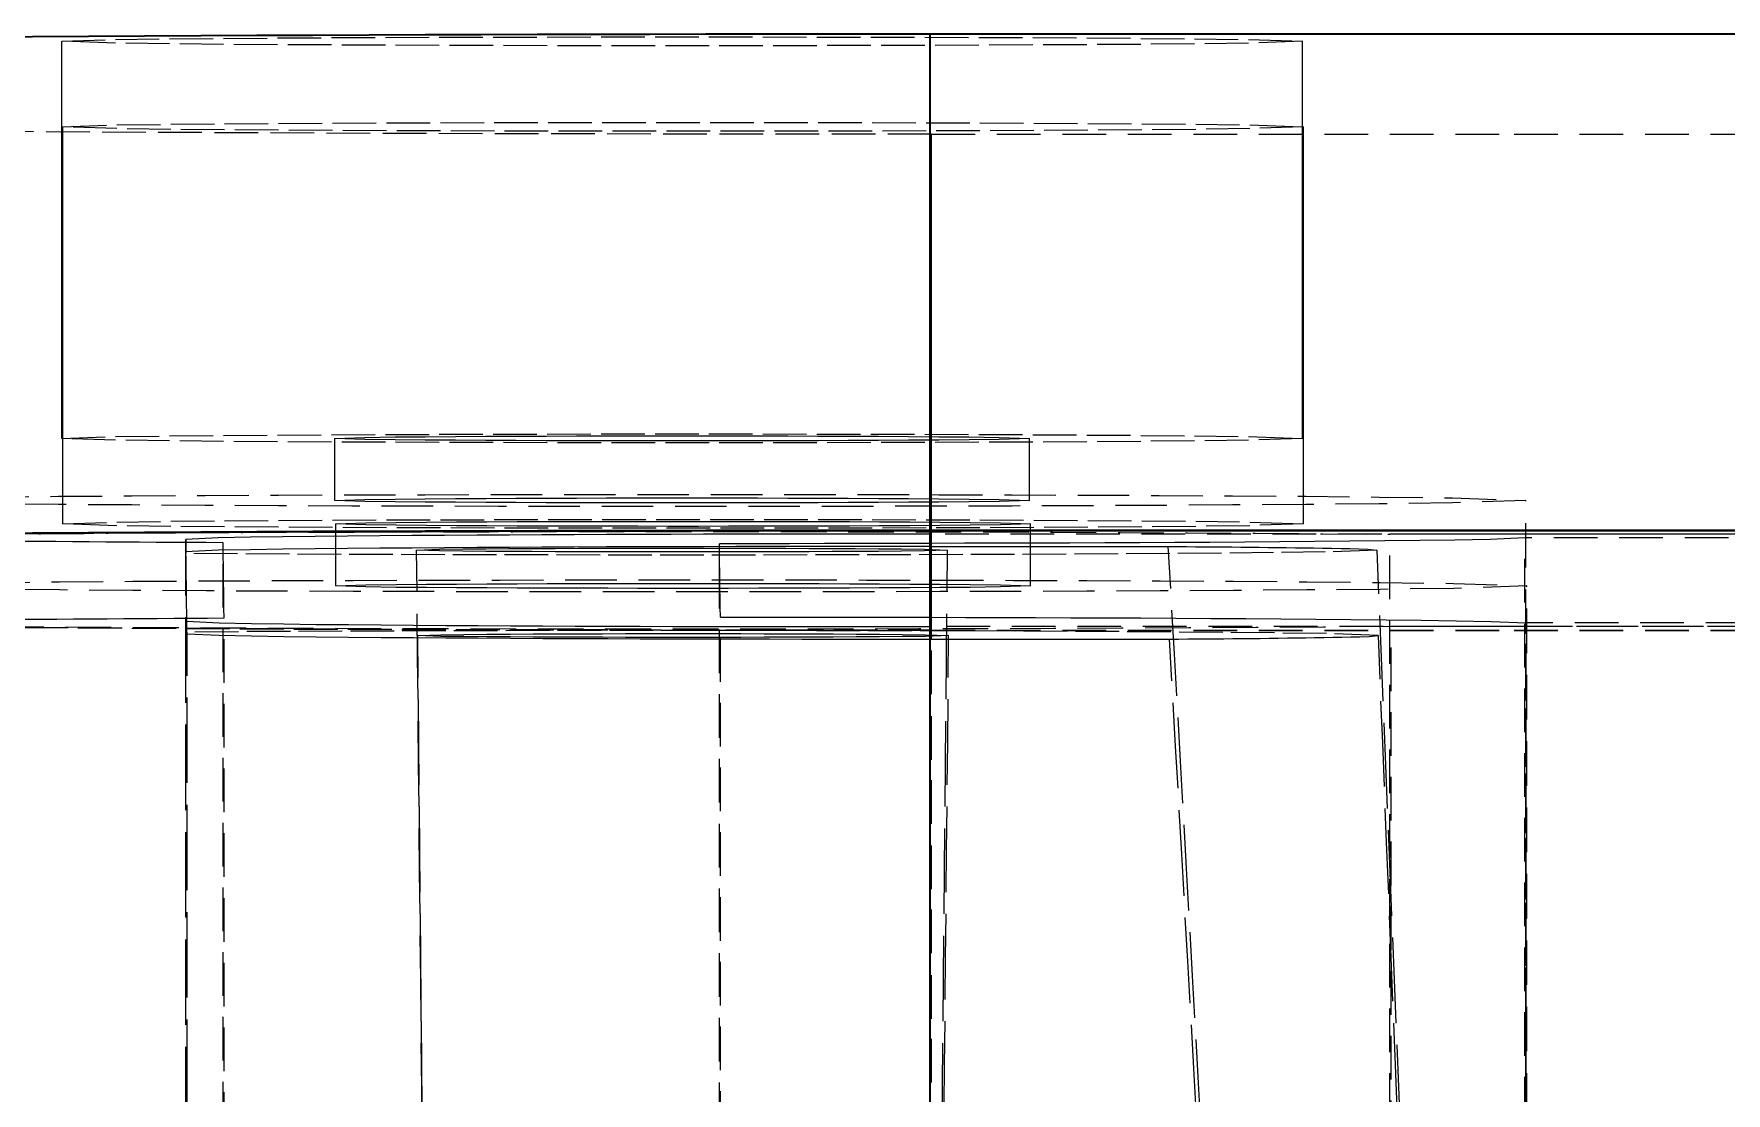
# Model space of a CAD drawing. Header units: millimetres. Extents: x 10 to 410, y 10 to 287.
# Drawn here: x 22.51 to 41.89, y 231.33 to 243.46 of the extents above; entities that cross this region are included whole.
import ezdxf

# ---------------------------------------------------------------- set-up
doc = ezdxf.new("R2010")
doc.units = ezdxf.units.MM
doc.linetypes.add('DASHED', pattern=[0.75, 0.5, -0.25])
doc.layers.add('HIDDEN', color=8, linetype='DASHED', lineweight=18)
doc.layers.add('VISIBLE', color=7, linetype='CONTINUOUS', lineweight=35)

msp = doc.modelspace()

# ---------------------------------------------------------------- linework, layer by layer
at = {"layer": 'HIDDEN'}
for points in [[(22.83, 243.377), (23.447, 243.397), (24.065, 243.405), (24.682, 243.411), (25.3, 243.415), (25.918, 243.419), (26.536, 243.421), (27.154, 243.424), (27.771, 243.425), (28.389, 243.426), (29.007, 243.427), (29.625, 243.428), (30.242, 243.428), (30.86, 243.427), (31.478, 243.426), (32.096, 243.425), (32.714, 243.424), (33.331, 243.421), (33.949, 243.419), (34.567, 243.415), (35.185, 243.411), (35.802, 243.405), (36.42, 243.397), (37.037, 243.377)], [(37.037, 243.377), (36.42, 243.356), (35.803, 243.348), (35.185, 243.342), (34.567, 243.338), (33.949, 243.335), (33.332, 243.332), (32.714, 243.33), (32.096, 243.328), (31.478, 243.327), (30.86, 243.326), (30.243, 243.326), (29.625, 243.326), (29.007, 243.326), (28.389, 243.327), (27.772, 243.328), (27.154, 243.33), (26.536, 243.332), (25.918, 243.335), (25.301, 243.338), (24.683, 243.342), (24.065, 243.348), (23.447, 243.356), (22.83, 243.377)], [(22.83, 238.83), (22.83, 239.028), (22.83, 239.226), (22.83, 239.423), (22.83, 239.621), (22.83, 239.819), (22.83, 240.016), (22.83, 240.214), (22.83, 240.412), (22.83, 240.609), (22.83, 240.807), (22.83, 241.005), (22.83, 241.202), (22.83, 241.4), (22.83, 241.598), (22.83, 241.795), (22.83, 241.993), (22.83, 242.191), (22.83, 242.388), (22.83, 242.586), (22.83, 242.784), (22.83, 242.981), (22.83, 243.179), (22.83, 243.377)], [(37.037, 243.377), (37.037, 243.377), (37.037, 243.377), (37.037, 243.377), (37.037, 243.377), (37.037, 243.377), (37.037, 243.377), (37.037, 243.377), (37.037, 243.377), (37.037, 243.377), (37.037, 243.377), (37.037, 243.377), (37.037, 243.377), (37.037, 243.377), (37.037, 243.377), (37.037, 243.377), (37.037, 243.377), (37.037, 243.377), (37.037, 243.377), (37.037, 243.377), (37.037, 243.377), (37.037, 243.377), (37.037, 243.377), (37.037, 243.377)], [(37.037, 238.83), (37.037, 239.028), (37.037, 239.226), (37.037, 239.423), (37.037, 239.621), (37.037, 239.819), (37.037, 240.016), (37.037, 240.214), (37.037, 240.412), (37.037, 240.609), (37.037, 240.807), (37.037, 241.005), (37.037, 241.202), (37.037, 241.4), (37.037, 241.598), (37.037, 241.795), (37.037, 241.993), (37.037, 242.191), (37.037, 242.388), (37.037, 242.586), (37.037, 242.784), (37.037, 242.981), (37.037, 243.179), (37.037, 243.377)], [(32.789, 242.312), (32.147, 242.312), (31.504, 242.313), (30.862, 242.313), (30.219, 242.314), (29.576, 242.315), (28.934, 242.316), (28.291, 242.317), (27.649, 242.319), (27.006, 242.321), (26.364, 242.323), (25.721, 242.325), (25.079, 242.328), (24.436, 242.331), (23.794, 242.334), (23.151, 242.338), (22.508, 242.342), (21.866, 242.347), (21.223, 242.352), (20.581, 242.359), (19.938, 242.366), (19.296, 242.375), (18.653, 242.388), (18.012, 242.418)], [(22.843, 242.398), (23.46, 242.419), (24.078, 242.427), (24.695, 242.432), (25.313, 242.437), (25.931, 242.44), (26.549, 242.443), (27.167, 242.445), (27.784, 242.447), (28.402, 242.448), (29.02, 242.449), (29.638, 242.449), (30.255, 242.449), (30.873, 242.449), (31.491, 242.448), (32.109, 242.447), (32.727, 242.445), (33.344, 242.443), (33.962, 242.44), (34.58, 242.437), (35.198, 242.432), (35.815, 242.427), (36.433, 242.419), (37.05, 242.398)], [(37.05, 242.398), (36.433, 242.377), (35.816, 242.369), (35.198, 242.364), (34.58, 242.359), (33.962, 242.356), (33.345, 242.353), (32.727, 242.351), (32.109, 242.349), (31.491, 242.348), (30.873, 242.348), (30.256, 242.347), (29.638, 242.347), (29.02, 242.348), (28.402, 242.348), (27.785, 242.349), (27.167, 242.351), (26.549, 242.353), (25.931, 242.356), (25.313, 242.359), (24.696, 242.364), (24.078, 242.369), (23.46, 242.377), (22.843, 242.398)], [(22.843, 237.852), (22.843, 238.05), (22.843, 238.247), (22.843, 238.445), (22.843, 238.643), (22.843, 238.84), (22.843, 239.038), (22.843, 239.236), (22.843, 239.433), (22.843, 239.631), (22.843, 239.828), (22.843, 240.026), (22.843, 240.224), (22.843, 240.421), (22.843, 240.619), (22.843, 240.817), (22.843, 241.014), (22.843, 241.212), (22.843, 241.41), (22.843, 241.607), (22.843, 241.805), (22.843, 242.003), (22.843, 242.2), (22.843, 242.398)], [(32.789, 242.312), (39.46, 242.312), (46.132, 242.312), (52.803, 242.312), (59.474, 242.312), (66.145, 242.312), (72.816, 242.312), (79.487, 242.312), (86.159, 242.312), (92.83, 242.312), (99.501, 242.312), (106.172, 242.312), (112.843, 242.312), (119.514, 242.312), (126.186, 242.312), (132.857, 242.312), (139.528, 242.312), (146.199, 242.312), (152.87, 242.312), (159.541, 242.312), (166.213, 242.312), (172.884, 242.312), (179.555, 242.313), (186.226, 242.313)], [(32.789, 236.63), (32.789, 236.877), (32.789, 237.124), (32.789, 237.371), (32.789, 237.618), (32.789, 237.865), (32.789, 238.112), (32.789, 238.359), (32.789, 238.606), (32.789, 238.853), (32.789, 239.1), (32.789, 239.348), (32.789, 239.595), (32.789, 239.842), (32.789, 240.089), (32.789, 240.336), (32.789, 240.583), (32.789, 240.83), (32.789, 241.077), (32.789, 241.324), (32.789, 241.571), (32.789, 241.818), (32.789, 242.065), (32.789, 242.312)], [(37.05, 242.398), (37.05, 242.398), (37.05, 242.398), (37.05, 242.398), (37.05, 242.398), (37.05, 242.398), (37.05, 242.398), (37.05, 242.398), (37.05, 242.398), (37.05, 242.398), (37.05, 242.398), (37.05, 242.398), (37.05, 242.398), (37.05, 242.398), (37.05, 242.398), (37.05, 242.398), (37.05, 242.398), (37.05, 242.398), (37.05, 242.398), (37.05, 242.398), (37.05, 242.398), (37.05, 242.398), (37.05, 242.398), (37.05, 242.398)], [(37.05, 237.852), (37.05, 238.05), (37.05, 238.247), (37.05, 238.445), (37.05, 238.643), (37.05, 238.84), (37.05, 239.038), (37.05, 239.236), (37.05, 239.433), (37.05, 239.631), (37.05, 239.828), (37.05, 240.026), (37.05, 240.224), (37.05, 240.421), (37.05, 240.619), (37.05, 240.817), (37.05, 241.014), (37.05, 241.212), (37.05, 241.41), (37.05, 241.607), (37.05, 241.805), (37.05, 242.003), (37.05, 242.2), (37.05, 242.398)], [(22.83, 238.83), (23.447, 238.851), (24.065, 238.859), (24.682, 238.865), (25.3, 238.869), (25.918, 238.873), (26.536, 238.875), (27.154, 238.877), (27.771, 238.879), (28.389, 238.88), (29.007, 238.881), (29.625, 238.881), (30.242, 238.881), (30.86, 238.881), (31.478, 238.88), (32.096, 238.879), (32.714, 238.877), (33.331, 238.875), (33.949, 238.873), (34.567, 238.869), (35.185, 238.865), (35.802, 238.859), (36.42, 238.851), (37.037, 238.83)], [(37.037, 238.83), (36.42, 238.81), (35.803, 238.802), (35.185, 238.796), (34.567, 238.792), (33.949, 238.788), (33.332, 238.786), (32.714, 238.784), (32.096, 238.782), (31.478, 238.781), (30.86, 238.78), (30.243, 238.78), (29.625, 238.78), (29.007, 238.78), (28.389, 238.781), (27.772, 238.782), (27.154, 238.784), (26.536, 238.786), (25.918, 238.788), (25.301, 238.792), (24.683, 238.796), (24.065, 238.802), (23.447, 238.81), (22.83, 238.83)], [(25.956, 238.83), (26.301, 238.842), (26.647, 238.847), (26.993, 238.85), (27.339, 238.852), (27.685, 238.854), (28.031, 238.856), (28.377, 238.857), (28.723, 238.858), (29.069, 238.858), (29.415, 238.859), (29.761, 238.859), (30.107, 238.859), (30.453, 238.859), (30.799, 238.858), (31.144, 238.858), (31.49, 238.857), (31.836, 238.856), (32.182, 238.854), (32.528, 238.852), (32.874, 238.85), (33.22, 238.847), (33.566, 238.842), (33.912, 238.83)], [(33.912, 238.83), (33.566, 238.819), (33.22, 238.814), (32.874, 238.811), (32.528, 238.809), (32.182, 238.807), (31.837, 238.805), (31.491, 238.804), (31.145, 238.803), (30.799, 238.803), (30.453, 238.802), (30.107, 238.802), (29.761, 238.802), (29.415, 238.802), (29.069, 238.803), (28.723, 238.803), (28.377, 238.804), (28.031, 238.805), (27.685, 238.807), (27.339, 238.809), (26.993, 238.811), (26.647, 238.814), (26.301, 238.819), (25.956, 238.83)], [(25.956, 238.12), (25.956, 238.151), (25.956, 238.182), (25.956, 238.213), (25.956, 238.244), (25.956, 238.275), (25.956, 238.305), (25.956, 238.336), (25.956, 238.367), (25.956, 238.398), (25.956, 238.429), (25.956, 238.46), (25.956, 238.491), (25.956, 238.522), (25.956, 238.553), (25.956, 238.583), (25.956, 238.614), (25.956, 238.645), (25.956, 238.676), (25.956, 238.707), (25.956, 238.738), (25.956, 238.769), (25.956, 238.8), (25.956, 238.83)], [(33.912, 238.83), (33.912, 238.83), (33.912, 238.83), (33.912, 238.83), (33.912, 238.83), (33.912, 238.83), (33.912, 238.83), (33.912, 238.83), (33.912, 238.83), (33.912, 238.83), (33.912, 238.83), (33.912, 238.83), (33.912, 238.83), (33.912, 238.83), (33.912, 238.83), (33.912, 238.83), (33.912, 238.83), (33.912, 238.83), (33.912, 238.83), (33.912, 238.83), (33.912, 238.83), (33.912, 238.83), (33.912, 238.83), (33.912, 238.83)], [(33.912, 238.12), (33.912, 238.151), (33.912, 238.182), (33.912, 238.213), (33.912, 238.244), (33.912, 238.275), (33.912, 238.305), (33.912, 238.336), (33.912, 238.367), (33.912, 238.398), (33.912, 238.429), (33.912, 238.46), (33.912, 238.491), (33.912, 238.522), (33.912, 238.553), (33.912, 238.583), (33.912, 238.614), (33.912, 238.645), (33.912, 238.676), (33.912, 238.707), (33.912, 238.738), (33.912, 238.769), (33.912, 238.8), (33.912, 238.83)], [(37.037, 238.83), (37.037, 238.83), (37.037, 238.83), (37.037, 238.83), (37.037, 238.83), (37.037, 238.83), (37.037, 238.83), (37.037, 238.83), (37.037, 238.83), (37.037, 238.83), (37.037, 238.83), (37.037, 238.83), (37.037, 238.83), (37.037, 238.83), (37.037, 238.83), (37.037, 238.83), (37.037, 238.83), (37.037, 238.83), (37.037, 238.83), (37.037, 238.83), (37.037, 238.83), (37.037, 238.83), (37.037, 238.83), (37.037, 238.83)], [(20.273, 238.12), (21.112, 238.148), (21.952, 238.159), (22.792, 238.167), (23.632, 238.173), (24.472, 238.177), (25.313, 238.181), (26.153, 238.184), (26.993, 238.186), (27.833, 238.188), (28.673, 238.189), (29.513, 238.189), (30.354, 238.189), (31.194, 238.189), (32.034, 238.188), (32.874, 238.186), (33.714, 238.184), (34.555, 238.181), (35.395, 238.177), (36.235, 238.173), (37.075, 238.167), (37.915, 238.159), (38.755, 238.148), (39.595, 238.12)], [(39.595, 238.12), (38.756, 238.092), (37.916, 238.081), (37.075, 238.073), (36.235, 238.068), (35.395, 238.063), (34.555, 238.059), (33.715, 238.056), (32.874, 238.054), (32.034, 238.052), (31.194, 238.051), (30.354, 238.051), (29.514, 238.051), (28.674, 238.051), (27.833, 238.052), (26.993, 238.054), (26.153, 238.056), (25.313, 238.059), (24.473, 238.063), (23.633, 238.068), (22.792, 238.073), (21.952, 238.081), (21.112, 238.092), (20.273, 238.12)], [(25.956, 238.12), (26.301, 238.132), (26.647, 238.136), (26.993, 238.139), (27.339, 238.142), (27.685, 238.144), (28.031, 238.145), (28.377, 238.146), (28.723, 238.147), (29.069, 238.148), (29.415, 238.148), (29.761, 238.149), (30.107, 238.149), (30.453, 238.148), (30.799, 238.148), (31.144, 238.147), (31.49, 238.146), (31.836, 238.145), (32.182, 238.144), (32.528, 238.142), (32.874, 238.139), (33.22, 238.136), (33.566, 238.132), (33.912, 238.12)], [(33.912, 238.12), (33.566, 238.109), (33.22, 238.104), (32.874, 238.101), (32.528, 238.099), (32.182, 238.097), (31.837, 238.095), (31.491, 238.094), (31.145, 238.093), (30.799, 238.092), (30.453, 238.092), (30.107, 238.092), (29.761, 238.092), (29.415, 238.092), (29.069, 238.092), (28.723, 238.093), (28.377, 238.094), (28.031, 238.095), (27.685, 238.097), (27.339, 238.099), (26.993, 238.101), (26.647, 238.104), (26.301, 238.109), (25.956, 238.12)], [(33.912, 238.12), (33.912, 238.12), (33.912, 238.12), (33.912, 238.12), (33.912, 238.12), (33.912, 238.12), (33.912, 238.12), (33.912, 238.12), (33.912, 238.12), (33.912, 238.12), (33.912, 238.12), (33.912, 238.12), (33.912, 238.12), (33.912, 238.12), (33.912, 238.12), (33.912, 238.12), (33.912, 238.12), (33.912, 238.12), (33.912, 238.12), (33.912, 238.12), (33.912, 238.12), (33.912, 238.12), (33.912, 238.12), (33.912, 238.12)], [(39.595, 238.12), (39.595, 238.12), (39.595, 238.12), (39.595, 238.12), (39.595, 238.12), (39.595, 238.12), (39.595, 238.12), (39.595, 238.12), (39.595, 238.12), (39.595, 238.12), (39.595, 238.12), (39.595, 238.12), (39.595, 238.12), (39.595, 238.12), (39.595, 238.12), (39.595, 238.12), (39.595, 238.12), (39.595, 238.12), (39.595, 238.12), (39.595, 238.12), (39.595, 238.12), (39.595, 238.12), (39.595, 238.12), (39.595, 238.12)], [(39.595, 220.646), (39.595, 221.406), (39.595, 222.165), (39.595, 222.925), (39.595, 223.685), (39.595, 224.445), (39.595, 225.204), (39.595, 225.964), (39.595, 226.724), (39.595, 227.484), (39.595, 228.243), (39.595, 229.003), (39.595, 229.763), (39.595, 230.523), (39.595, 231.282), (39.595, 232.042), (39.595, 232.802), (39.595, 233.562), (39.595, 234.321), (39.595, 235.081), (39.595, 235.841), (39.595, 236.601), (39.595, 237.36), (39.595, 238.12)], [(22.843, 237.852), (23.46, 237.873), (24.078, 237.881), (24.695, 237.886), (25.313, 237.891), (25.931, 237.894), (26.549, 237.897), (27.167, 237.899), (27.784, 237.9), (28.402, 237.902), (29.02, 237.902), (29.638, 237.903), (30.255, 237.903), (30.873, 237.902), (31.491, 237.902), (32.109, 237.9), (32.727, 237.899), (33.344, 237.897), (33.962, 237.894), (34.58, 237.891), (35.198, 237.886), (35.815, 237.881), (36.433, 237.873), (37.05, 237.852)], [(37.05, 237.852), (36.433, 237.831), (35.816, 237.823), (35.198, 237.818), (34.58, 237.813), (33.962, 237.81), (33.345, 237.807), (32.727, 237.805), (32.109, 237.803), (31.491, 237.802), (30.873, 237.801), (30.256, 237.801), (29.638, 237.801), (29.02, 237.801), (28.402, 237.802), (27.785, 237.803), (27.167, 237.805), (26.549, 237.807), (25.931, 237.81), (25.313, 237.813), (24.696, 237.818), (24.078, 237.823), (23.46, 237.831), (22.843, 237.852)], [(25.969, 237.852), (26.314, 237.864), (26.66, 237.868), (27.006, 237.871), (27.352, 237.874), (27.698, 237.875), (28.044, 237.877), (28.39, 237.878), (28.736, 237.879), (29.082, 237.88), (29.428, 237.88), (29.774, 237.88), (30.12, 237.88), (30.466, 237.88), (30.812, 237.88), (31.157, 237.879), (31.503, 237.878), (31.849, 237.877), (32.195, 237.875), (32.541, 237.874), (32.887, 237.871), (33.233, 237.868), (33.579, 237.864), (33.925, 237.852)], [(33.925, 237.852), (33.579, 237.84), (33.233, 237.836), (32.887, 237.833), (32.541, 237.83), (32.195, 237.828), (31.85, 237.827), (31.504, 237.826), (31.158, 237.825), (30.812, 237.824), (30.466, 237.824), (30.12, 237.823), (29.774, 237.823), (29.428, 237.824), (29.082, 237.824), (28.736, 237.825), (28.39, 237.826), (28.044, 237.827), (27.698, 237.828), (27.352, 237.83), (27.006, 237.833), (26.66, 237.836), (26.314, 237.84), (25.969, 237.852)], [(25.969, 237.142), (25.969, 237.172), (25.969, 237.203), (25.969, 237.234), (25.969, 237.265), (25.969, 237.296), (25.969, 237.327), (25.969, 237.358), (25.969, 237.389), (25.969, 237.42), (25.969, 237.45), (25.969, 237.481), (25.969, 237.512), (25.969, 237.543), (25.969, 237.574), (25.969, 237.605), (25.969, 237.636), (25.969, 237.667), (25.969, 237.697), (25.969, 237.728), (25.969, 237.759), (25.969, 237.79), (25.969, 237.821), (25.969, 237.852)], [(33.925, 237.852), (33.925, 237.852), (33.925, 237.852), (33.925, 237.852), (33.925, 237.852), (33.925, 237.852), (33.925, 237.852), (33.925, 237.852), (33.925, 237.852), (33.925, 237.852), (33.925, 237.852), (33.925, 237.852), (33.925, 237.852), (33.925, 237.852), (33.925, 237.852), (33.925, 237.852), (33.925, 237.852), (33.925, 237.852), (33.925, 237.852), (33.925, 237.852), (33.925, 237.852), (33.925, 237.852), (33.925, 237.852), (33.925, 237.852)], [(33.925, 237.142), (33.925, 237.172), (33.925, 237.203), (33.925, 237.234), (33.925, 237.265), (33.925, 237.296), (33.925, 237.327), (33.925, 237.358), (33.925, 237.389), (33.925, 237.42), (33.925, 237.45), (33.925, 237.481), (33.925, 237.512), (33.925, 237.543), (33.925, 237.574), (33.925, 237.605), (33.925, 237.636), (33.925, 237.667), (33.925, 237.697), (33.925, 237.728), (33.925, 237.759), (33.925, 237.79), (33.925, 237.821), (33.925, 237.852)], [(37.05, 237.852), (37.05, 237.852), (37.05, 237.852), (37.05, 237.852), (37.05, 237.852), (37.05, 237.852), (37.05, 237.852), (37.05, 237.852), (37.05, 237.852), (37.05, 237.852), (37.05, 237.852), (37.05, 237.852), (37.05, 237.852), (37.05, 237.852), (37.05, 237.852), (37.05, 237.852), (37.05, 237.852), (37.05, 237.852), (37.05, 237.852), (37.05, 237.852), (37.05, 237.852), (37.05, 237.852), (37.05, 237.852), (37.05, 237.852)], [(20.273, 237.694), (21.044, 237.721), (21.817, 237.732), (22.589, 237.739), (23.361, 237.745), (24.134, 237.749), (24.906, 237.753), (25.679, 237.756), (26.451, 237.759), (27.224, 237.76), (27.996, 237.762), (28.769, 237.763), (29.541, 237.763), (30.314, 237.763), (31.086, 237.763), (31.859, 237.762), (32.631, 237.761), (33.404, 237.759), (34.176, 237.756), (34.949, 237.753), (35.721, 237.749), (36.494, 237.745), (37.266, 237.739), (38.039, 237.732)], [(24.678, 237.636), (24.486, 237.637), (24.295, 237.638), (24.103, 237.639), (23.912, 237.64), (23.72, 237.641), (23.528, 237.642), (23.337, 237.643), (23.145, 237.645), (22.954, 237.646), (22.762, 237.648), (22.571, 237.649), (22.379, 237.651), (22.187, 237.653), (21.996, 237.654), (21.804, 237.656), (21.613, 237.659), (21.421, 237.661), (21.23, 237.664), (21.038, 237.667), (20.846, 237.67), (20.655, 237.675), (20.463, 237.68), (20.273, 237.694)], [(32.775, 237.735), (32.404, 237.735), (32.033, 237.734), (31.663, 237.734), (31.292, 237.734), (30.921, 237.733), (30.551, 237.733), (30.18, 237.732), (29.81, 237.731), (29.439, 237.73), (29.068, 237.729), (28.698, 237.727), (28.327, 237.726), (27.956, 237.724), (27.586, 237.722), (27.215, 237.72), (26.844, 237.717), (26.474, 237.715), (26.103, 237.712), (25.733, 237.708), (25.362, 237.704), (24.991, 237.698), (24.621, 237.691), (24.251, 237.674)], [(24.264, 236.736), (24.263, 236.777), (24.262, 236.817), (24.262, 236.858), (24.261, 236.899), (24.261, 236.94), (24.26, 236.98), (24.26, 237.021), (24.259, 237.062), (24.259, 237.103), (24.258, 237.143), (24.258, 237.184), (24.257, 237.225), (24.257, 237.266), (24.256, 237.307), (24.255, 237.347), (24.255, 237.388), (24.254, 237.429), (24.254, 237.47), (24.253, 237.51), (24.253, 237.551), (24.252, 237.592), (24.252, 237.633), (24.251, 237.674)], [(24.251, 237.674), (24.251, 237.674), (24.251, 237.674), (24.251, 237.674), (24.251, 237.674), (24.251, 237.674), (24.251, 237.674), (24.251, 237.674), (24.251, 237.674), (24.251, 237.674), (24.251, 237.674), (24.251, 237.674), (24.251, 237.674), (24.251, 237.674), (24.251, 237.674), (24.251, 237.674), (24.251, 237.674), (24.251, 237.674), (24.251, 237.674), (24.251, 237.674), (24.251, 237.674), (24.251, 237.674), (24.251, 237.674), (24.251, 237.674)], [(24.251, 237.674), (24.251, 237.667), (24.251, 237.661), (24.251, 237.655), (24.251, 237.649), (24.251, 237.643), (24.251, 237.636), (24.251, 237.63), (24.251, 237.624), (24.251, 237.618), (24.251, 237.612), (24.251, 237.606), (24.251, 237.599), (24.251, 237.593), (24.251, 237.587), (24.251, 237.581), (24.251, 237.575), (24.251, 237.569), (24.251, 237.562), (24.251, 237.556), (24.251, 237.55), (24.251, 237.544), (24.251, 237.538), (24.251, 237.531)], [(24.251, 237.531), (24.251, 237.538), (24.251, 237.544), (24.251, 237.55), (24.251, 237.556), (24.251, 237.562), (24.251, 237.569), (24.251, 237.575), (24.251, 237.581), (24.251, 237.587), (24.251, 237.593), (24.251, 237.599), (24.251, 237.606), (24.251, 237.612), (24.251, 237.618), (24.251, 237.624), (24.251, 237.63), (24.251, 237.636), (24.251, 237.643), (24.251, 237.649), (24.251, 237.655), (24.251, 237.661), (24.251, 237.667), (24.251, 237.674)], [(32.775, 237.593), (32.404, 237.593), (32.033, 237.592), (31.663, 237.592), (31.292, 237.592), (30.921, 237.591), (30.551, 237.591), (30.18, 237.59), (29.81, 237.589), (29.439, 237.588), (29.068, 237.587), (28.698, 237.585), (28.327, 237.584), (27.956, 237.582), (27.586, 237.58), (27.215, 237.578), (26.844, 237.575), (26.474, 237.573), (26.103, 237.57), (25.733, 237.566), (25.362, 237.562), (24.991, 237.556), (24.621, 237.549), (24.251, 237.531)], [(24.689, 236.774), (24.689, 236.811), (24.688, 236.848), (24.688, 236.886), (24.687, 236.923), (24.687, 236.961), (24.686, 236.998), (24.686, 237.036), (24.685, 237.073), (24.685, 237.111), (24.684, 237.148), (24.684, 237.186), (24.683, 237.223), (24.683, 237.261), (24.682, 237.298), (24.682, 237.336), (24.681, 237.373), (24.681, 237.411), (24.68, 237.448), (24.68, 237.486), (24.679, 237.523), (24.679, 237.561), (24.678, 237.598), (24.678, 237.636)], [(24.678, 220.588), (24.678, 221.329), (24.678, 222.07), (24.678, 222.811), (24.678, 223.553), (24.678, 224.294), (24.678, 225.035), (24.678, 225.776), (24.678, 226.517), (24.678, 227.259), (24.678, 228), (24.678, 228.741), (24.678, 229.482), (24.678, 230.224), (24.678, 230.965), (24.678, 231.706), (24.678, 232.447), (24.678, 233.188), (24.678, 233.93), (24.678, 234.671), (24.678, 235.412), (24.678, 236.153), (24.678, 236.895), (24.678, 237.636)], [(26.894, 237.552), (27.158, 237.561), (27.422, 237.564), (27.687, 237.567), (27.951, 237.568), (28.215, 237.57), (28.48, 237.571), (28.744, 237.572), (29.008, 237.573), (29.273, 237.573), (29.537, 237.574), (29.801, 237.574), (30.066, 237.574), (30.33, 237.574), (30.595, 237.573), (30.859, 237.573), (31.123, 237.572), (31.388, 237.571), (31.652, 237.57), (31.916, 237.568), (32.181, 237.567), (32.445, 237.564), (32.709, 237.561), (32.973, 237.552)], [(39.585, 237.691), (39.185, 237.674), (38.784, 237.666), (38.382, 237.66), (37.981, 237.656), (37.58, 237.652), (37.179, 237.648), (36.778, 237.645), (36.377, 237.642), (35.976, 237.64), (35.575, 237.638), (35.174, 237.636), (34.773, 237.634), (34.372, 237.632), (33.971, 237.631), (33.57, 237.63), (33.168, 237.629), (32.767, 237.628), (32.366, 237.627), (31.965, 237.626), (31.564, 237.626), (31.163, 237.625), (30.762, 237.625), (30.361, 237.625)], [(30.361, 220.577), (30.361, 221.318), (30.361, 222.059), (30.361, 222.8), (30.361, 223.541), (30.361, 224.283), (30.361, 225.024), (30.361, 225.765), (30.361, 226.506), (30.361, 227.248), (30.361, 227.989), (30.361, 228.73), (30.361, 229.471), (30.361, 230.212), (30.361, 230.954), (30.361, 231.695), (30.361, 232.436), (30.361, 233.177), (30.361, 233.919), (30.361, 234.66), (30.361, 235.401), (30.361, 236.142), (30.361, 236.883), (30.361, 237.625)], [(30.372, 236.785), (30.372, 236.821), (30.371, 236.858), (30.371, 236.894), (30.37, 236.931), (30.37, 236.967), (30.369, 237.004), (30.369, 237.04), (30.368, 237.077), (30.368, 237.113), (30.367, 237.15), (30.367, 237.186), (30.366, 237.223), (30.366, 237.259), (30.365, 237.296), (30.365, 237.332), (30.364, 237.369), (30.364, 237.406), (30.363, 237.442), (30.363, 237.479), (30.362, 237.515), (30.362, 237.552), (30.361, 237.588), (30.361, 237.625)], [(186.211, 237.735), (179.54, 237.735), (172.869, 237.735), (166.198, 237.735), (159.527, 237.735), (152.856, 237.735), (146.184, 237.735), (139.513, 237.735), (132.842, 237.735), (126.171, 237.735), (119.5, 237.735), (112.829, 237.735), (106.157, 237.735), (99.486, 237.735), (92.815, 237.735), (86.144, 237.735), (79.473, 237.735), (72.802, 237.735), (66.13, 237.735), (59.459, 237.735), (52.788, 237.735), (46.117, 237.735), (39.446, 237.735), (32.775, 237.735)], [(32.775, 237.593), (32.775, 237.599), (32.775, 237.605), (32.775, 237.611), (32.775, 237.617), (32.775, 237.624), (32.775, 237.63), (32.775, 237.636), (32.775, 237.642), (32.775, 237.648), (32.775, 237.654), (32.775, 237.661), (32.775, 237.667), (32.775, 237.673), (32.775, 237.679), (32.775, 237.685), (32.775, 237.691), (32.775, 237.698), (32.775, 237.704), (32.775, 237.71), (32.775, 237.716), (32.775, 237.722), (32.775, 237.729), (32.775, 237.735)], [(32.775, 237.593), (32.893, 237.593), (33.012, 237.593), (33.13, 237.593), (33.249, 237.593), (33.367, 237.593), (33.486, 237.593), (33.604, 237.593), (33.723, 237.593), (33.842, 237.593), (33.96, 237.593), (34.079, 237.593), (34.197, 237.593), (34.316, 237.593), (34.434, 237.593), (34.553, 237.593), (34.671, 237.593), (34.79, 237.593), (34.908, 237.593), (35.027, 237.593), (35.146, 237.593), (35.264, 237.593), (35.383, 237.593), (35.501, 237.593)], [(35.501, 237.593), (35.605, 237.592), (35.709, 237.591), (35.813, 237.59), (35.917, 237.59), (36.021, 237.589), (36.125, 237.588), (36.228, 237.587), (36.332, 237.586), (36.436, 237.585), (36.54, 237.584), (36.644, 237.583), (36.748, 237.581), (36.852, 237.58), (36.956, 237.579), (37.06, 237.577), (37.163, 237.576), (37.267, 237.574), (37.371, 237.572), (37.475, 237.57), (37.579, 237.568), (37.683, 237.565), (37.787, 237.561), (37.89, 237.552)], [(37.024, 209.321), (36.961, 210.551), (36.897, 211.78), (36.834, 213.009), (36.77, 214.239), (36.706, 215.468), (36.641, 216.697), (36.577, 217.926), (36.512, 219.156), (36.447, 220.385), (36.381, 221.614), (36.316, 222.843), (36.25, 224.073), (36.183, 225.302), (36.117, 226.531), (36.05, 227.76), (35.983, 228.989), (35.915, 230.218), (35.847, 231.448), (35.779, 232.677), (35.71, 233.906), (35.641, 235.135), (35.571, 236.364), (35.501, 237.593)], [(180.947, 237.732), (174.734, 237.732), (168.52, 237.732), (162.307, 237.732), (156.094, 237.732), (149.88, 237.732), (143.667, 237.732), (137.453, 237.732), (131.24, 237.732), (125.027, 237.732), (118.813, 237.732), (112.6, 237.732), (106.386, 237.732), (100.173, 237.732), (93.959, 237.732), (87.746, 237.732), (81.533, 237.732), (75.319, 237.732), (69.106, 237.732), (62.892, 237.732), (56.679, 237.732), (50.466, 237.732), (44.252, 237.732), (38.039, 237.732)], [(38.039, 220.684), (38.039, 221.425), (38.039, 222.166), (38.039, 222.907), (38.039, 223.648), (38.039, 224.39), (38.039, 225.131), (38.039, 225.872), (38.039, 226.613), (38.039, 227.355), (38.039, 228.096), (38.039, 228.837), (38.039, 229.578), (38.039, 230.319), (38.039, 231.061), (38.039, 231.802), (38.039, 232.543), (38.039, 233.284), (38.039, 234.026), (38.039, 234.767), (38.039, 235.508), (38.039, 236.249), (38.039, 236.99), (38.039, 237.732)], [(39.585, 220.643), (39.585, 221.384), (39.585, 222.125), (39.585, 222.866), (39.585, 223.608), (39.585, 224.349), (39.585, 225.09), (39.585, 225.831), (39.585, 226.573), (39.585, 227.314), (39.585, 228.055), (39.585, 228.796), (39.585, 229.537), (39.585, 230.279), (39.585, 231.02), (39.585, 231.761), (39.585, 232.502), (39.585, 233.244), (39.585, 233.985), (39.585, 234.726), (39.585, 235.467), (39.585, 236.208), (39.585, 236.95), (39.585, 237.691)], [(179.402, 237.691), (173.323, 237.691), (167.244, 237.691), (161.165, 237.691), (155.086, 237.691), (149.007, 237.691), (142.928, 237.691), (136.849, 237.691), (130.77, 237.691), (124.691, 237.691), (118.612, 237.691), (112.533, 237.691), (106.454, 237.691), (100.375, 237.691), (94.296, 237.691), (88.217, 237.691), (82.138, 237.691), (76.059, 237.691), (69.98, 237.691), (63.901, 237.691), (57.822, 237.691), (51.743, 237.691), (45.664, 237.691), (39.585, 237.691)], [(37.89, 237.552), (37.298, 237.53), (36.705, 237.522), (36.112, 237.516), (35.519, 237.511), (34.926, 237.507), (34.333, 237.504), (33.74, 237.502), (33.147, 237.5), (32.554, 237.498), (31.961, 237.497), (31.368, 237.496), (30.775, 237.495), (30.182, 237.495), (29.589, 237.495), (28.996, 237.495), (28.402, 237.496), (27.809, 237.497), (27.216, 237.498), (26.623, 237.5), (26.03, 237.502), (25.437, 237.505), (24.844, 237.508), (24.251, 237.512)], [(24.251, 237.531), (24.251, 237.531), (24.251, 237.53), (24.251, 237.529), (24.251, 237.528), (24.251, 237.527), (24.251, 237.526), (24.251, 237.526), (24.251, 237.525), (24.251, 237.524), (24.251, 237.523), (24.251, 237.522), (24.251, 237.521), (24.251, 237.52), (24.251, 237.52), (24.251, 237.519), (24.251, 237.518), (24.251, 237.517), (24.251, 237.516), (24.251, 237.515), (24.251, 237.514), (24.251, 237.514), (24.251, 237.513), (24.251, 237.512)], [(24.251, 237.531), (24.251, 237.531), (24.251, 237.531), (24.251, 237.531), (24.251, 237.531), (24.251, 237.531), (24.251, 237.531), (24.251, 237.531), (24.251, 237.531), (24.251, 237.531), (24.251, 237.531), (24.251, 237.531), (24.251, 237.531), (24.251, 237.531), (24.251, 237.531), (24.251, 237.531), (24.251, 237.531), (24.251, 237.531), (24.251, 237.531), (24.251, 237.531), (24.251, 237.531), (24.251, 237.531), (24.251, 237.531), (24.251, 237.531)], [(24.251, 209.23), (24.251, 210.459), (24.251, 211.689), (24.251, 212.919), (24.251, 214.148), (24.251, 215.378), (24.251, 216.608), (24.251, 217.837), (24.251, 219.067), (24.251, 220.297), (24.251, 221.526), (24.251, 222.756), (24.251, 223.986), (24.251, 225.215), (24.251, 226.445), (24.251, 227.675), (24.251, 228.904), (24.251, 230.134), (24.251, 231.364), (24.251, 232.593), (24.251, 233.823), (24.251, 235.053), (24.251, 236.282), (24.251, 237.512)], [(32.973, 237.552), (32.709, 237.543), (32.445, 237.54), (32.181, 237.537), (31.916, 237.535), (31.652, 237.534), (31.388, 237.533), (31.123, 237.532), (30.859, 237.531), (30.595, 237.531), (30.33, 237.53), (30.066, 237.53), (29.802, 237.53), (29.537, 237.53), (29.273, 237.531), (29.009, 237.531), (28.744, 237.532), (28.48, 237.533), (28.215, 237.534), (27.951, 237.535), (27.687, 237.537), (27.422, 237.54), (27.158, 237.543), (26.894, 237.552)], [(27.163, 209.28), (27.152, 210.51), (27.14, 211.739), (27.128, 212.968), (27.116, 214.197), (27.105, 215.426), (27.093, 216.656), (27.081, 217.885), (27.07, 219.114), (27.058, 220.343), (27.046, 221.572), (27.035, 222.802), (27.023, 224.031), (27.011, 225.26), (26.999, 226.489), (26.988, 227.718), (26.976, 228.948), (26.964, 230.177), (26.953, 231.406), (26.941, 232.635), (26.929, 233.864), (26.917, 235.093), (26.906, 236.323), (26.894, 237.552)], [(32.704, 209.28), (32.716, 210.51), (32.727, 211.739), (32.739, 212.968), (32.751, 214.197), (32.763, 215.426), (32.774, 216.656), (32.786, 217.885), (32.798, 219.114), (32.809, 220.343), (32.821, 221.572), (32.833, 222.802), (32.845, 224.031), (32.856, 225.26), (32.868, 226.489), (32.88, 227.718), (32.891, 228.948), (32.903, 230.177), (32.915, 231.406), (32.927, 232.635), (32.938, 233.864), (32.95, 235.093), (32.962, 236.323), (32.973, 237.552)], [(32.973, 237.552), (32.973, 237.552), (32.973, 237.552), (32.973, 237.552), (32.973, 237.552), (32.973, 237.552), (32.973, 237.552), (32.973, 237.552), (32.973, 237.552), (32.973, 237.552), (32.973, 237.552), (32.973, 237.552), (32.973, 237.552), (32.973, 237.552), (32.973, 237.552), (32.973, 237.552), (32.973, 237.552), (32.973, 237.552), (32.973, 237.552), (32.973, 237.552), (32.973, 237.552), (32.973, 237.552), (32.973, 237.552), (32.973, 237.552)], [(37.89, 237.552), (37.939, 236.323), (37.988, 235.094), (38.037, 233.864), (38.086, 232.635), (38.136, 231.406), (38.185, 230.177), (38.234, 228.948), (38.283, 227.718), (38.332, 226.489), (38.381, 225.26), (38.431, 224.031), (38.48, 222.802), (38.529, 221.572), (38.578, 220.343), (38.627, 219.114), (38.676, 217.885), (38.726, 216.656), (38.775, 215.426), (38.824, 214.197), (38.873, 212.968), (38.922, 211.739), (38.971, 210.51), (39.021, 209.28)], [(20.286, 237.142), (21.125, 237.17), (21.965, 237.181), (22.805, 237.188), (23.645, 237.194), (24.485, 237.199), (25.326, 237.202), (26.166, 237.205), (27.006, 237.208), (27.846, 237.209), (28.686, 237.21), (29.526, 237.211), (30.367, 237.211), (31.207, 237.21), (32.047, 237.209), (32.887, 237.208), (33.727, 237.205), (34.568, 237.202), (35.408, 237.199), (36.248, 237.194), (37.088, 237.188), (37.928, 237.181), (38.768, 237.17), (39.608, 237.142)], [(39.608, 237.142), (38.769, 237.113), (37.929, 237.102), (37.088, 237.095), (36.248, 237.089), (35.408, 237.084), (34.568, 237.081), (33.728, 237.078), (32.887, 237.076), (32.047, 237.074), (31.207, 237.073), (30.367, 237.072), (29.527, 237.072), (28.687, 237.073), (27.846, 237.074), (27.006, 237.076), (26.166, 237.078), (25.326, 237.081), (24.486, 237.084), (23.646, 237.089), (22.805, 237.095), (21.965, 237.102), (21.125, 237.113), (20.286, 237.142)], [(25.969, 237.142), (26.314, 237.153), (26.66, 237.158), (27.006, 237.161), (27.352, 237.163), (27.698, 237.165), (28.044, 237.167), (28.39, 237.168), (28.736, 237.169), (29.082, 237.169), (29.428, 237.17), (29.774, 237.17), (30.12, 237.17), (30.466, 237.17), (30.812, 237.169), (31.157, 237.169), (31.503, 237.168), (31.849, 237.167), (32.195, 237.165), (32.541, 237.163), (32.887, 237.161), (33.233, 237.158), (33.579, 237.153), (33.925, 237.142)], [(33.925, 237.142), (33.579, 237.13), (33.233, 237.125), (32.887, 237.122), (32.541, 237.12), (32.195, 237.118), (31.85, 237.116), (31.504, 237.115), (31.158, 237.114), (30.812, 237.114), (30.466, 237.113), (30.12, 237.113), (29.774, 237.113), (29.428, 237.113), (29.082, 237.114), (28.736, 237.114), (28.39, 237.115), (28.044, 237.116), (27.698, 237.118), (27.352, 237.12), (27.006, 237.122), (26.66, 237.125), (26.314, 237.13), (25.969, 237.142)], [(33.925, 237.142), (33.925, 237.142), (33.925, 237.142), (33.925, 237.142), (33.925, 237.142), (33.925, 237.142), (33.925, 237.142), (33.925, 237.142), (33.925, 237.142), (33.925, 237.142), (33.925, 237.142), (33.925, 237.142), (33.925, 237.142), (33.925, 237.142), (33.925, 237.142), (33.925, 237.142), (33.925, 237.142), (33.925, 237.142), (33.925, 237.142), (33.925, 237.142), (33.925, 237.142), (33.925, 237.142), (33.925, 237.142), (33.925, 237.142)], [(39.608, 237.142), (39.608, 237.142), (39.608, 237.142), (39.608, 237.142), (39.608, 237.142), (39.608, 237.142), (39.608, 237.142), (39.608, 237.142), (39.608, 237.142), (39.608, 237.142), (39.608, 237.142), (39.608, 237.142), (39.608, 237.142), (39.608, 237.142), (39.608, 237.142), (39.608, 237.142), (39.608, 237.142), (39.608, 237.142), (39.608, 237.142), (39.608, 237.142), (39.608, 237.142), (39.608, 237.142), (39.608, 237.142), (39.608, 237.142)], [(39.608, 219.667), (39.608, 220.427), (39.608, 221.187), (39.608, 221.947), (39.608, 222.706), (39.608, 223.466), (39.608, 224.226), (39.608, 224.986), (39.608, 225.745), (39.608, 226.505), (39.608, 227.265), (39.608, 228.025), (39.608, 228.784), (39.608, 229.544), (39.608, 230.304), (39.608, 231.064), (39.608, 231.823), (39.608, 232.583), (39.608, 233.343), (39.608, 234.103), (39.608, 234.862), (39.608, 235.622), (39.608, 236.382), (39.608, 237.142)], [(32.789, 236.63), (32.171, 236.63), (31.553, 236.63), (30.934, 236.631), (30.316, 236.631), (29.698, 236.632), (29.079, 236.633), (28.461, 236.634), (27.843, 236.636), (27.224, 236.638), (26.606, 236.639), (25.988, 236.642), (25.369, 236.644), (24.751, 236.647), (24.133, 236.65), (23.514, 236.653), (22.896, 236.657), (22.278, 236.661), (21.66, 236.666), (21.041, 236.671), (20.423, 236.678), (19.805, 236.685), (19.186, 236.694), (18.568, 236.707)], [(32.789, 236.634), (32.171, 236.634), (31.554, 236.634), (30.936, 236.635), (30.318, 236.635), (29.7, 236.636), (29.082, 236.637), (28.464, 236.639), (27.846, 236.64), (27.229, 236.642), (26.611, 236.644), (25.993, 236.646), (25.375, 236.649), (24.757, 236.652), (24.139, 236.655), (23.522, 236.658), (22.904, 236.663), (22.286, 236.667), (21.668, 236.672), (21.05, 236.678), (20.433, 236.685), (19.815, 236.694), (19.197, 236.706), (18.581, 236.736)], [(20.286, 236.715), (20.476, 236.729), (20.668, 236.735), (20.859, 236.739), (21.051, 236.742), (21.242, 236.745), (21.434, 236.748), (21.625, 236.751), (21.817, 236.753), (22.008, 236.755), (22.2, 236.757), (22.391, 236.759), (22.583, 236.76), (22.774, 236.762), (22.966, 236.763), (23.157, 236.765), (23.349, 236.766), (23.54, 236.767), (23.732, 236.768), (23.923, 236.77), (24.115, 236.771), (24.306, 236.772), (24.498, 236.773), (24.689, 236.774)], [(38.053, 236.678), (37.28, 236.67), (36.508, 236.664), (35.735, 236.66), (34.963, 236.656), (34.19, 236.653), (33.418, 236.651), (32.645, 236.649), (31.873, 236.647), (31.1, 236.647), (30.328, 236.646), (29.555, 236.646), (28.783, 236.647), (28.01, 236.647), (27.237, 236.649), (26.465, 236.651), (25.692, 236.653), (24.92, 236.656), (24.147, 236.66), (23.375, 236.665), (22.602, 236.67), (21.83, 236.678), (21.057, 236.688), (20.286, 236.715)], [(37.903, 236.573), (37.311, 236.595), (36.718, 236.603), (36.125, 236.609), (35.532, 236.614), (34.938, 236.618), (34.345, 236.621), (33.752, 236.623), (33.159, 236.626), (32.566, 236.627), (31.973, 236.628), (31.38, 236.629), (30.787, 236.63), (30.194, 236.63), (29.601, 236.63), (29.008, 236.63), (28.415, 236.629), (27.822, 236.628), (27.229, 236.627), (26.636, 236.625), (26.042, 236.623), (25.449, 236.62), (24.856, 236.617), (24.263, 236.613)], [(24.263, 236.613), (24.263, 235.385), (24.263, 234.156), (24.263, 232.927), (24.263, 231.698), (24.263, 230.47), (24.263, 229.241), (24.263, 228.012), (24.263, 226.783), (24.263, 225.555), (24.263, 224.326), (24.263, 223.097), (24.263, 221.869), (24.263, 220.64), (24.263, 219.411), (24.263, 218.182), (24.263, 216.954), (24.263, 215.725), (24.263, 214.496), (24.263, 213.268), (24.263, 212.039), (24.263, 210.81), (24.263, 209.581), (24.263, 208.353)], [(24.263, 236.613), (24.263, 236.612), (24.263, 236.612), (24.263, 236.611), (24.263, 236.61), (24.263, 236.609), (24.263, 236.608), (24.263, 236.607), (24.263, 236.606), (24.263, 236.606), (24.263, 236.605), (24.263, 236.604), (24.263, 236.603), (24.263, 236.602), (24.263, 236.601), (24.263, 236.6), (24.264, 236.6), (24.264, 236.599), (24.264, 236.598), (24.264, 236.597), (24.264, 236.596), (24.264, 236.595), (24.264, 236.595), (24.264, 236.594)], [(24.264, 236.736), (24.633, 236.718), (25.004, 236.711), (25.375, 236.706), (25.745, 236.701), (26.116, 236.698), (26.487, 236.695), (26.857, 236.692), (27.228, 236.689), (27.599, 236.687), (27.969, 236.685), (28.34, 236.684), (28.711, 236.682), (29.082, 236.681), (29.452, 236.679), (29.823, 236.678), (30.194, 236.677), (30.564, 236.677), (30.935, 236.676), (31.306, 236.676), (31.677, 236.675), (32.047, 236.675), (32.418, 236.675), (32.789, 236.675)], [(24.264, 236.594), (24.264, 236.6), (24.264, 236.606), (24.264, 236.612), (24.264, 236.618), (24.264, 236.625), (24.264, 236.631), (24.264, 236.637), (24.264, 236.643), (24.264, 236.649), (24.264, 236.655), (24.264, 236.662), (24.264, 236.668), (24.264, 236.674), (24.264, 236.68), (24.264, 236.686), (24.264, 236.692), (24.264, 236.699), (24.264, 236.705), (24.264, 236.711), (24.264, 236.717), (24.264, 236.723), (24.264, 236.73), (24.264, 236.736)], [(24.689, 219.725), (24.689, 220.467), (24.689, 221.208), (24.689, 221.949), (24.689, 222.69), (24.689, 223.432), (24.689, 224.173), (24.689, 224.914), (24.689, 225.655), (24.689, 226.396), (24.689, 227.138), (24.689, 227.879), (24.689, 228.62), (24.689, 229.361), (24.689, 230.103), (24.689, 230.844), (24.689, 231.585), (24.689, 232.326), (24.689, 233.067), (24.689, 233.809), (24.689, 234.55), (24.689, 235.291), (24.689, 236.032), (24.689, 236.774)], [(30.372, 236.785), (30.773, 236.784), (31.174, 236.784), (31.575, 236.784), (31.977, 236.783), (32.378, 236.782), (32.779, 236.782), (33.18, 236.781), (33.581, 236.78), (33.982, 236.778), (34.384, 236.777), (34.785, 236.775), (35.186, 236.774), (35.587, 236.772), (35.988, 236.769), (36.389, 236.767), (36.791, 236.764), (37.192, 236.761), (37.593, 236.758), (37.994, 236.754), (38.395, 236.749), (38.796, 236.743), (39.197, 236.735), (39.598, 236.718)], [(30.372, 219.737), (30.372, 220.478), (30.372, 221.219), (30.372, 221.96), (30.372, 222.701), (30.372, 223.443), (30.372, 224.184), (30.372, 224.925), (30.372, 225.666), (30.372, 226.407), (30.372, 227.149), (30.372, 227.89), (30.372, 228.631), (30.372, 229.372), (30.372, 230.114), (30.372, 230.855), (30.372, 231.596), (30.372, 232.337), (30.372, 233.078), (30.372, 233.82), (30.372, 234.561), (30.372, 235.302), (30.372, 236.043), (30.372, 236.785)], [(186.225, 236.675), (179.554, 236.675), (172.883, 236.675), (166.212, 236.675), (159.541, 236.675), (152.87, 236.675), (146.198, 236.675), (139.527, 236.675), (132.856, 236.675), (126.185, 236.675), (119.514, 236.675), (112.843, 236.675), (106.171, 236.675), (99.5, 236.675), (92.829, 236.675), (86.158, 236.675), (79.487, 236.675), (72.816, 236.675), (66.144, 236.675), (59.473, 236.675), (52.802, 236.675), (46.131, 236.675), (39.46, 236.675), (32.789, 236.675)], [(32.789, 236.533), (32.789, 236.539), (32.789, 236.545), (32.789, 236.551), (32.789, 236.557), (32.789, 236.563), (32.789, 236.57), (32.789, 236.576), (32.789, 236.582), (32.789, 236.588), (32.789, 236.594), (32.789, 236.6), (32.789, 236.607), (32.789, 236.613), (32.789, 236.619), (32.789, 236.625), (32.789, 236.631), (32.789, 236.638), (32.789, 236.644), (32.789, 236.65), (32.789, 236.656), (32.789, 236.662), (32.789, 236.668), (32.789, 236.675)], [(32.789, 236.634), (39.46, 236.634), (46.132, 236.634), (52.803, 236.634), (59.474, 236.634), (66.145, 236.634), (72.816, 236.634), (79.487, 236.634), (86.159, 236.634), (92.83, 236.634), (99.501, 236.634), (106.172, 236.634), (112.843, 236.634), (119.514, 236.634), (126.185, 236.634), (132.857, 236.634), (139.528, 236.634), (146.199, 236.634), (152.87, 236.634), (159.541, 236.634), (166.212, 236.634), (172.884, 236.634), (179.555, 236.634), (186.226, 236.634)], [(32.789, 202.538), (32.789, 204.02), (32.789, 205.503), (32.789, 206.985), (32.789, 208.467), (32.789, 209.95), (32.789, 211.432), (32.789, 212.915), (32.789, 214.397), (32.789, 215.88), (32.789, 217.362), (32.789, 218.844), (32.789, 220.327), (32.789, 221.809), (32.789, 223.292), (32.789, 224.774), (32.789, 226.257), (32.789, 227.739), (32.789, 229.222), (32.789, 230.704), (32.789, 232.186), (32.789, 233.669), (32.789, 235.151), (32.789, 236.634)], [(32.789, 236.63), (39.46, 236.63), (46.132, 236.63), (52.803, 236.63), (59.474, 236.63), (66.145, 236.63), (72.816, 236.63), (79.487, 236.63), (86.159, 236.63), (92.83, 236.63), (99.501, 236.63), (106.172, 236.63), (112.843, 236.63), (119.514, 236.63), (126.186, 236.63), (132.857, 236.63), (139.528, 236.63), (146.199, 236.63), (152.87, 236.63), (159.541, 236.63), (166.213, 236.63), (172.884, 236.63), (179.555, 236.63), (186.226, 236.63)], [(184.663, 236.678), (178.288, 236.678), (171.914, 236.678), (165.54, 236.678), (159.165, 236.678), (152.791, 236.678), (146.417, 236.678), (140.042, 236.678), (133.668, 236.678), (127.294, 236.678), (120.919, 236.678), (114.545, 236.678), (108.17, 236.678), (101.796, 236.678), (95.422, 236.678), (89.047, 236.678), (82.673, 236.678), (76.299, 236.678), (69.924, 236.678), (63.55, 236.678), (57.176, 236.678), (50.801, 236.678), (44.427, 236.678), (38.053, 236.678)], [(38.053, 219.63), (38.053, 220.371), (38.053, 221.112), (38.053, 221.853), (38.053, 222.594), (38.053, 223.336), (38.053, 224.077), (38.053, 224.818), (38.053, 225.559), (38.053, 226.301), (38.053, 227.042), (38.053, 227.783), (38.053, 228.524), (38.053, 229.265), (38.053, 230.007), (38.053, 230.748), (38.053, 231.489), (38.053, 232.23), (38.053, 232.972), (38.053, 233.713), (38.053, 234.454), (38.053, 235.195), (38.053, 235.936), (38.053, 236.678)], [(184.662, 236.718), (178.355, 236.718), (172.048, 236.718), (165.741, 236.718), (159.434, 236.718), (153.126, 236.718), (146.819, 236.718), (140.512, 236.718), (134.205, 236.718), (127.898, 236.718), (121.591, 236.718), (115.284, 236.718), (108.977, 236.718), (102.669, 236.718), (96.362, 236.718), (90.055, 236.718), (83.748, 236.718), (77.441, 236.718), (71.134, 236.718), (64.827, 236.718), (58.519, 236.718), (52.212, 236.718), (45.905, 236.718), (39.598, 236.718)], [(39.598, 219.67), (39.598, 220.412), (39.598, 221.153), (39.598, 221.894), (39.598, 222.635), (39.598, 223.376), (39.598, 224.118), (39.598, 224.859), (39.598, 225.6), (39.598, 226.341), (39.598, 227.083), (39.598, 227.824), (39.598, 228.565), (39.598, 229.306), (39.598, 230.047), (39.598, 230.789), (39.598, 231.53), (39.598, 232.271), (39.598, 233.012), (39.598, 233.754), (39.598, 234.495), (39.598, 235.236), (39.598, 235.977), (39.598, 236.718)], [(24.264, 236.594), (24.633, 236.576), (25.004, 236.569), (25.375, 236.563), (25.745, 236.559), (26.116, 236.556), (26.487, 236.552), (26.857, 236.55), (27.228, 236.547), (27.599, 236.545), (27.969, 236.543), (28.34, 236.541), (28.711, 236.54), (29.082, 236.539), (29.452, 236.537), (29.823, 236.536), (30.194, 236.535), (30.564, 236.535), (30.935, 236.534), (31.306, 236.533), (31.677, 236.533), (32.047, 236.533), (32.418, 236.533), (32.789, 236.533)], [(26.907, 236.573), (27.171, 236.582), (27.435, 236.586), (27.7, 236.588), (27.964, 236.59), (28.228, 236.591), (28.493, 236.592), (28.757, 236.593), (29.021, 236.594), (29.286, 236.595), (29.55, 236.595), (29.814, 236.595), (30.079, 236.595), (30.343, 236.595), (30.608, 236.595), (30.872, 236.594), (31.136, 236.593), (31.401, 236.592), (31.665, 236.591), (31.929, 236.59), (32.194, 236.588), (32.458, 236.586), (32.722, 236.582), (32.986, 236.573)], [(32.986, 236.573), (32.722, 236.564), (32.458, 236.561), (32.194, 236.559), (31.929, 236.557), (31.665, 236.555), (31.401, 236.554), (31.136, 236.553), (30.872, 236.553), (30.608, 236.552), (30.343, 236.552), (30.079, 236.551), (29.815, 236.551), (29.55, 236.552), (29.286, 236.552), (29.022, 236.553), (28.757, 236.553), (28.493, 236.554), (28.228, 236.555), (27.964, 236.557), (27.7, 236.559), (27.435, 236.561), (27.171, 236.564), (26.907, 236.573)], [(27.176, 208.302), (27.165, 209.531), (27.153, 210.76), (27.141, 211.989), (27.129, 213.219), (27.118, 214.448), (27.106, 215.677), (27.094, 216.906), (27.083, 218.135), (27.071, 219.365), (27.059, 220.594), (27.048, 221.823), (27.036, 223.052), (27.024, 224.281), (27.012, 225.511), (27.001, 226.74), (26.989, 227.969), (26.977, 229.198), (26.966, 230.427), (26.954, 231.657), (26.942, 232.886), (26.93, 234.115), (26.919, 235.344), (26.907, 236.573)], [(32.717, 208.302), (32.729, 209.531), (32.74, 210.76), (32.752, 211.989), (32.764, 213.219), (32.776, 214.448), (32.787, 215.677), (32.799, 216.906), (32.811, 218.135), (32.822, 219.365), (32.834, 220.594), (32.846, 221.823), (32.858, 223.052), (32.869, 224.281), (32.881, 225.511), (32.893, 226.74), (32.904, 227.969), (32.916, 229.198), (32.928, 230.427), (32.94, 231.657), (32.951, 232.886), (32.963, 234.115), (32.975, 235.344), (32.986, 236.573)], [(32.789, 236.533), (32.907, 236.533), (33.026, 236.533), (33.144, 236.533), (33.263, 236.533), (33.381, 236.533), (33.5, 236.533), (33.618, 236.533), (33.737, 236.533), (33.856, 236.533), (33.974, 236.533), (34.093, 236.533), (34.211, 236.533), (34.33, 236.533), (34.448, 236.533), (34.567, 236.533), (34.685, 236.533), (34.804, 236.533), (34.923, 236.533), (35.041, 236.533), (35.16, 236.533), (35.278, 236.533), (35.397, 236.533), (35.515, 236.533)], [(32.986, 236.573), (32.986, 236.573), (32.986, 236.573), (32.986, 236.573), (32.986, 236.573), (32.986, 236.573), (32.986, 236.573), (32.986, 236.573), (32.986, 236.573), (32.986, 236.573), (32.986, 236.573), (32.986, 236.573), (32.986, 236.573), (32.986, 236.573), (32.986, 236.573), (32.986, 236.573), (32.986, 236.573), (32.986, 236.573), (32.986, 236.573), (32.986, 236.573), (32.986, 236.573), (32.986, 236.573), (32.986, 236.573), (32.986, 236.573)], [(35.515, 236.533), (35.619, 236.533), (35.723, 236.534), (35.827, 236.535), (35.931, 236.536), (36.034, 236.537), (36.138, 236.537), (36.242, 236.538), (36.346, 236.539), (36.45, 236.54), (36.554, 236.541), (36.658, 236.543), (36.761, 236.544), (36.865, 236.545), (36.969, 236.546), (37.073, 236.548), (37.177, 236.549), (37.281, 236.551), (37.384, 236.553), (37.488, 236.555), (37.592, 236.557), (37.696, 236.56), (37.8, 236.564), (37.903, 236.573)], [(37.038, 208.261), (36.975, 209.49), (36.911, 210.72), (36.848, 211.949), (36.784, 213.178), (36.72, 214.408), (36.655, 215.637), (36.591, 216.866), (36.526, 218.096), (36.461, 219.325), (36.396, 220.554), (36.33, 221.783), (36.264, 223.013), (36.198, 224.242), (36.131, 225.471), (36.064, 226.7), (35.997, 227.929), (35.929, 229.158), (35.861, 230.387), (35.793, 231.616), (35.724, 232.845), (35.655, 234.075), (35.585, 235.304), (35.515, 236.533)], [(37.903, 236.573), (37.952, 235.344), (38.001, 234.115), (38.05, 232.886), (38.099, 231.657), (38.149, 230.427), (38.198, 229.198), (38.247, 227.969), (38.296, 226.74), (38.345, 225.511), (38.394, 224.281), (38.444, 223.052), (38.493, 221.823), (38.542, 220.594), (38.591, 219.365), (38.64, 218.135), (38.689, 216.906), (38.739, 215.677), (38.788, 214.448), (38.837, 213.219), (38.886, 211.989), (38.935, 210.76), (38.984, 209.531), (39.034, 208.302)]]:
    msp.add_lwpolyline(points, dxfattribs=at)
at = {"layer": 'VISIBLE'}
for points in [[(18, 243.356), (18.641, 243.387), (19.283, 243.399), (19.925, 243.409), (20.568, 243.416), (21.21, 243.422), (21.853, 243.428), (22.495, 243.432), (23.137, 243.437), (23.78, 243.44), (24.422, 243.444), (25.065, 243.447), (25.707, 243.449), (26.35, 243.452), (26.992, 243.454), (27.634, 243.456), (28.277, 243.457), (28.919, 243.459), (29.562, 243.46), (30.204, 243.461), (30.847, 243.461), (31.489, 243.462), (32.132, 243.462), (32.774, 243.462)], [(32.774, 243.462), (39.445, 243.462), (46.116, 243.462), (52.787, 243.462), (59.459, 243.462), (66.13, 243.462), (72.801, 243.462), (79.472, 243.462), (86.143, 243.462), (92.814, 243.462), (99.486, 243.462), (106.157, 243.462), (112.828, 243.462), (119.499, 243.462), (126.17, 243.462), (132.841, 243.462), (139.513, 243.462), (146.184, 243.462), (152.855, 243.462), (159.526, 243.462), (166.197, 243.462), (172.868, 243.462), (179.54, 243.462), (186.211, 243.462)], [(32.774, 237.78), (32.774, 238.027), (32.774, 238.274), (32.774, 238.521), (32.774, 238.768), (32.774, 239.015), (32.774, 239.262), (32.774, 239.509), (32.774, 239.756), (32.774, 240.003), (32.774, 240.25), (32.774, 240.497), (32.774, 240.744), (32.774, 240.992), (32.774, 241.239), (32.774, 241.486), (32.774, 241.733), (32.774, 241.98), (32.774, 242.227), (32.774, 242.474), (32.774, 242.721), (32.774, 242.968), (32.774, 243.215), (32.774, 243.462)], [(18, 237.674), (18.641, 237.704), (19.283, 237.717), (19.925, 237.726), (20.568, 237.733), (21.21, 237.74), (21.853, 237.745), (22.495, 237.75), (23.137, 237.754), (23.78, 237.758), (24.422, 237.761), (25.065, 237.764), (25.707, 237.767), (26.35, 237.769), (26.992, 237.771), (27.634, 237.773), (28.277, 237.775), (28.919, 237.776), (29.562, 237.777), (30.204, 237.778), (30.847, 237.779), (31.489, 237.779), (32.132, 237.779), (32.774, 237.78)], [(18.568, 237.674), (19.184, 237.703), (19.802, 237.715), (20.42, 237.724), (21.037, 237.731), (21.655, 237.737), (22.273, 237.742), (22.89, 237.747), (23.508, 237.751), (24.126, 237.754), (24.744, 237.758), (25.361, 237.761), (25.979, 237.763), (26.597, 237.765), (27.214, 237.767), (27.832, 237.769), (28.45, 237.771), (29.068, 237.772), (29.685, 237.773), (30.303, 237.774), (30.921, 237.775), (31.539, 237.775), (32.156, 237.775), (32.774, 237.776)], [(32.774, 237.78), (39.445, 237.78), (46.116, 237.78), (52.787, 237.78), (59.459, 237.78), (66.13, 237.78), (72.801, 237.78), (79.472, 237.78), (86.143, 237.78), (92.814, 237.78), (99.486, 237.78), (106.157, 237.78), (112.828, 237.78), (119.499, 237.78), (126.17, 237.78), (132.841, 237.78), (139.513, 237.78), (146.184, 237.78), (152.855, 237.78), (159.526, 237.78), (166.197, 237.78), (172.868, 237.78), (179.54, 237.78), (186.211, 237.78)], [(32.774, 237.776), (39.445, 237.776), (46.116, 237.776), (52.788, 237.776), (59.459, 237.776), (66.13, 237.776), (72.801, 237.776), (79.472, 237.776), (86.143, 237.776), (92.815, 237.776), (99.486, 237.776), (106.157, 237.776), (112.828, 237.776), (119.499, 237.776), (126.17, 237.776), (132.841, 237.776), (139.513, 237.776), (146.184, 237.776), (152.855, 237.776), (159.526, 237.776), (166.197, 237.776), (172.868, 237.776), (179.54, 237.776), (186.211, 237.776)], [(32.774, 203.679), (32.774, 205.162), (32.774, 206.644), (32.774, 208.127), (32.774, 209.609), (32.774, 211.092), (32.774, 212.574), (32.774, 214.056), (32.774, 215.539), (32.774, 217.021), (32.774, 218.504), (32.774, 219.986), (32.774, 221.469), (32.774, 222.951), (32.774, 224.434), (32.774, 225.916), (32.774, 227.398), (32.774, 228.881), (32.774, 230.363), (32.774, 231.846), (32.774, 233.328), (32.774, 234.811), (32.774, 236.293), (32.774, 237.776)]]:
    msp.add_lwpolyline(points, dxfattribs=at)

doc.saveas('drawing.dxf')
